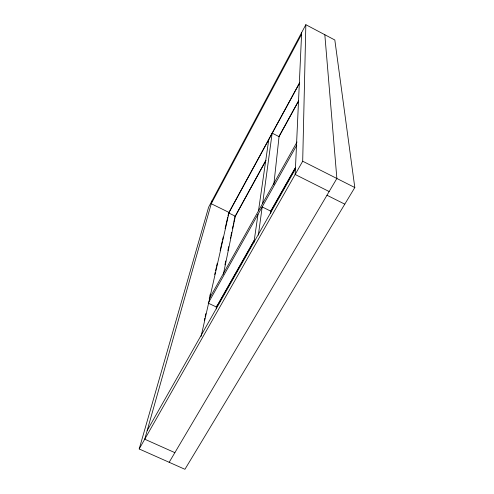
<?xml version="1.0" encoding="UTF-8"?>
<svg xmlns="http://www.w3.org/2000/svg" width="494" height="494" viewBox="0 0 494 494"><rect width="100%" height="100%" fill="white"/><g stroke="black" fill="none" stroke-linecap="round" stroke-linejoin="round"><path stroke-width="0.74" d="M139.191 448.966L302.692 161.223L305.842 24.7L334.827 40.002L354.809 187.535L184.929 469.3L139.191 448.966L208.598 207.245L305.842 24.7M301.649 32.579L295.165 174.475L329.158 191.536M270.669 213.532L270.922 211.234L262.178 206.918L258.362 235.15M273.806 184.768L279.054 136.634L272.151 133.133L262.654 203.405M253.928 242.542L257.985 214.39M258.498 210.821L268.804 139.277M224.955 264.833L225.752 260.98M227.907 250.551L228.722 246.63M230.395 238.528L230.71 237.021M230.908 236.052L231.692 232.279M232.421 228.753L233.038 225.746M233.353 224.245L233.662 222.738M233.878 221.707L234.656 217.928M216.23 308.96L216.854 305.947M223.374 274.281L235.335 216.23L228.66 212.957L227.981 215.964M204.337 320.334L204.849 318.08M205.189 316.58L205.868 313.573M209.783 296.307L210.29 294.054M214.711 274.528L215.223 272.28M215.563 270.774L216.242 267.773M216.582 266.272L217.267 263.265M220.157 250.501L222.195 241.492M222.535 239.991L223.22 236.99M225.091 228.728L227.641 217.465M201.095 336.433L229.074 212.469L299.704 82.844M212.124 200.632L144.742 439.203L174.87 452.658M301.568 34.308L211.247 203.732L229.074 212.469M228.524 213.217L299.197 83.492M234.909 216.724L265.679 160.692M278.9 136.622L298.302 101.289M234.817 217.175L265.994 160.402M278.987 136.752L298.66 100.93M209.197 298.895L297.042 141.982M296.758 145.23L208.233 303.137L216.613 307.107L254.534 240.158M216.125 307.509L254.163 240.35M270.28 211.901L295.023 168.207M270.465 212.043L295.492 167.855M147.181 430.564L295.412 169.022M169.17 462.298L336.871 178.476L324.824 34.722M326.972 195.235L344.781 204.158M302.692 161.223L354.809 187.535"/></g></svg>
